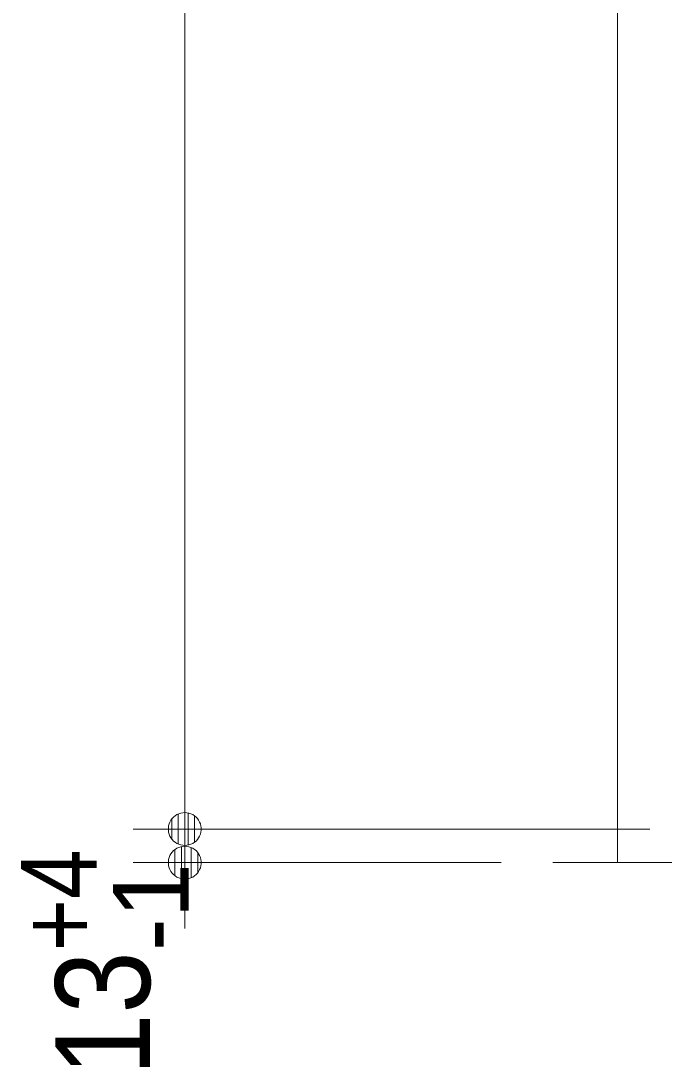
# Model space of a CAD drawing. Units: millimetres, scale not verified. Extents: x -6062 to 6062, y -3045 to 3045.
# Drawn here: x -588 to -339, y -2079.1 to -1674.4 of the extents above; entities that cross this region are included whole.
import ezdxf
from ezdxf.enums import TextEntityAlignment as Align

# ---------------------------------------------------------------- set-up
doc = ezdxf.new("R2010")
doc.units = ezdxf.units.MM
doc.header["$LTSCALE"] = 20
for name, color, linetype, lineweight in [('0-0_2寸法-1', 7, 'Continuous', 9), ('0-1_0', 7, 'Continuous', 9), ('0-2_2寸法-2', 7, 'Continuous', 9), ('0-4_3一般', 7, 'Continuous', 9)]:
    doc.layers.add(name, color=color, linetype=linetype, lineweight=lineweight)
doc.styles.add('ＭＳ Ｐゴシック', font='')
doc.styles.get('ＭＳ Ｐゴシック').set_extended_font_data('MS PGothic')

# ---------------------------------------------------------------- blocks, each defined once
blk = doc.blocks.new('グループ-4')
at = {"layer": '0-4_3一般'}
blk.add_line((28109.3, -40000), (31949.3, -40000), dxfattribs=at)
blk = doc.blocks.new('グループ-34')
at = {"layer": '0-4_3一般'}
blk.add_blockref('グループ-4', (0, 0), dxfattribs=at)
blk = doc.blocks.new('_Dot')
at = {"layer": '0-1_0'}
for p, q in [((-10, 0), (-20, 0)), ((9.78, 2), (-9.78, 2)), ((7.99, 6), (-7.99, 6)), ((9.16, -3.98), (-9.16, -3.98)), ((6, -7.98), (-6, -7.98))]:
    blk.add_line(p, q, dxfattribs=at)
for points in [[(10, 0), (9.92, 1.25), (9.69, 2.49), (9.3, 3.68), (8.76, 4.82), (8.09, 5.88), (7.29, 6.85), (6.37, 7.71), (5.36, 8.44), (4.26, 9.05), (3.09, 9.51), (1.87, 9.82), (0.63, 9.98), (-0.63, 9.98), (-1.87, 9.82), (-3.09, 9.51), (-4.26, 9.05), (-5.36, 8.44), (-6.37, 7.71), (-7.29, 6.85), (-8.09, 5.88), (-8.76, 4.82), (-9.3, 3.68), (-9.69, 2.49), (-9.92, 1.25), (-10, 0), (0, 0)], [(-10, 0), (-9.92, -1.25), (-9.69, -2.49), (-9.3, -3.68), (-8.76, -4.82), (-8.09, -5.88), (-7.29, -6.85), (-6.37, -7.71), (-5.36, -8.44), (-4.26, -9.05), (-3.09, -9.51), (-1.87, -9.82), (-0.63, -9.98), (0.63, -9.98), (1.87, -9.82), (3.09, -9.51), (4.26, -9.05), (5.36, -8.44), (6.37, -7.71), (7.29, -6.85), (8.09, -5.88), (8.76, -4.82), (9.3, -3.68), (9.69, -2.49), (9.92, -1.25), (10, 0), (0, 0)]]:
    blk.add_lwpolyline(points, close=True, dxfattribs=at)
blk = doc.blocks.new('グループ-56')
at = {"layer": '0-4_3一般'}
blk.add_line((28609.3, 7000), (28609.3, -40000), dxfattribs=at)

msp = doc.modelspace()

# ---------------------------------------------------------------- linework, layer by layer
at = {"layer": '0-0_2寸法-1'}
for p, q in [((-524.54, 292.29), (-524.54, -1974.29)), ((-344.54, -1987), (-544.54, -1987))]:
    msp.add_line(p, q, dxfattribs=at)
at = {"layer": '0-2_2寸法-2'}
for p, q in [((-524.54, -1974.29), (-524.54, -1961.58)), ((-344.54, -1987), (-544.54, -1987)), ((-524.54, -1987), (-524.54, -2000)), ((-402.04, -2000), (-544.54, -2000)), ((-524.54, -2012.71), (-524.54, -2025.42))]:
    msp.add_line(p, q, dxfattribs=at)

# ---------------------------------------------------------------- block references
at = {"layer": '0-0_2寸法-1', "xscale": 0.6356201, "yscale": 0.6356201, "rotation": 270}
msp.add_blockref('_Dot', (-524.54, -1987), dxfattribs=at)
at = {"layer": '0-2_2寸法-2', "xscale": 0.6356201, "yscale": 0.6356201}
for p, rotation in [((-524.54, -1987), 270), ((-524.54, -2000), 90)]:
    msp.add_blockref('_Dot', p, dxfattribs=dict(at, rotation=rotation))
at = {"layer": '0-4_3一般', "xscale": 0.05, "yscale": 0.05}
for name in ['グループ-34', 'グループ-56']:
    msp.add_blockref(name, (-1787.5, 0), dxfattribs=at)

# ---------------------------------------------------------------- texts
at = {"layer": '0-2_2寸法-2', "style": 'ＭＳ Ｐゴシック', "width": 0.9}
for s, height, p in [('+4', 29.33, (-549.85, -2034.27)), ('13', 36.66, (-527.02, -2082.37))]:
    msp.add_text(s, height=height, rotation=90, dxfattribs=at).set_placement(p, align=Align.BOTTOM_LEFT)
at = {"layer": '0-2_2寸法-2', "style": 'ＭＳ Ｐゴシック'}
msp.add_text('-1', height=29.33, rotation=90, dxfattribs=at).set_placement((-514.26, -2034.27), align=Align.BOTTOM_LEFT)

doc.saveas('drawing.dxf')
